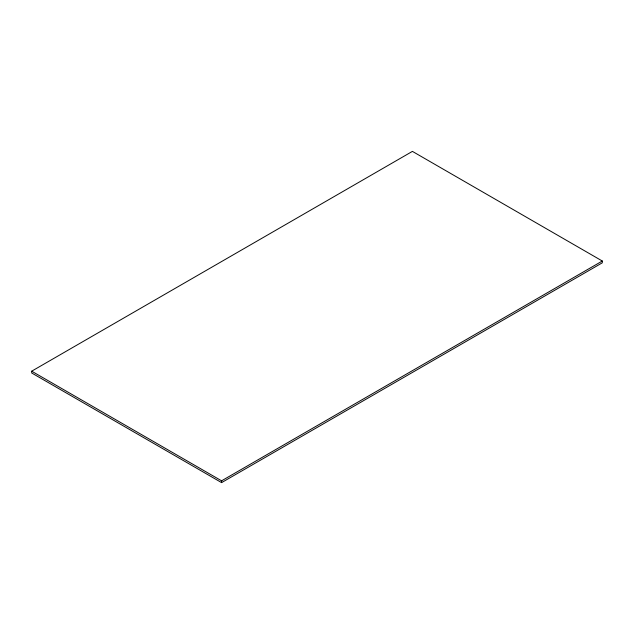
<?xml version="1.0" encoding="UTF-8"?>
<svg xmlns="http://www.w3.org/2000/svg" width="634" height="634" viewBox="0 0 634 634"><rect width="100%" height="100%" fill="white"/><g stroke="black" fill="none" stroke-linecap="round" stroke-linejoin="round"><path stroke-width="0.95" d="M31.7 371.183L412.409 151.383L602.3 261.018L602.3 262.817L221.591 482.617L31.7 372.982L31.7 371.183L221.591 480.818L602.3 261.018M221.591 480.818L221.591 482.617"/></g></svg>
